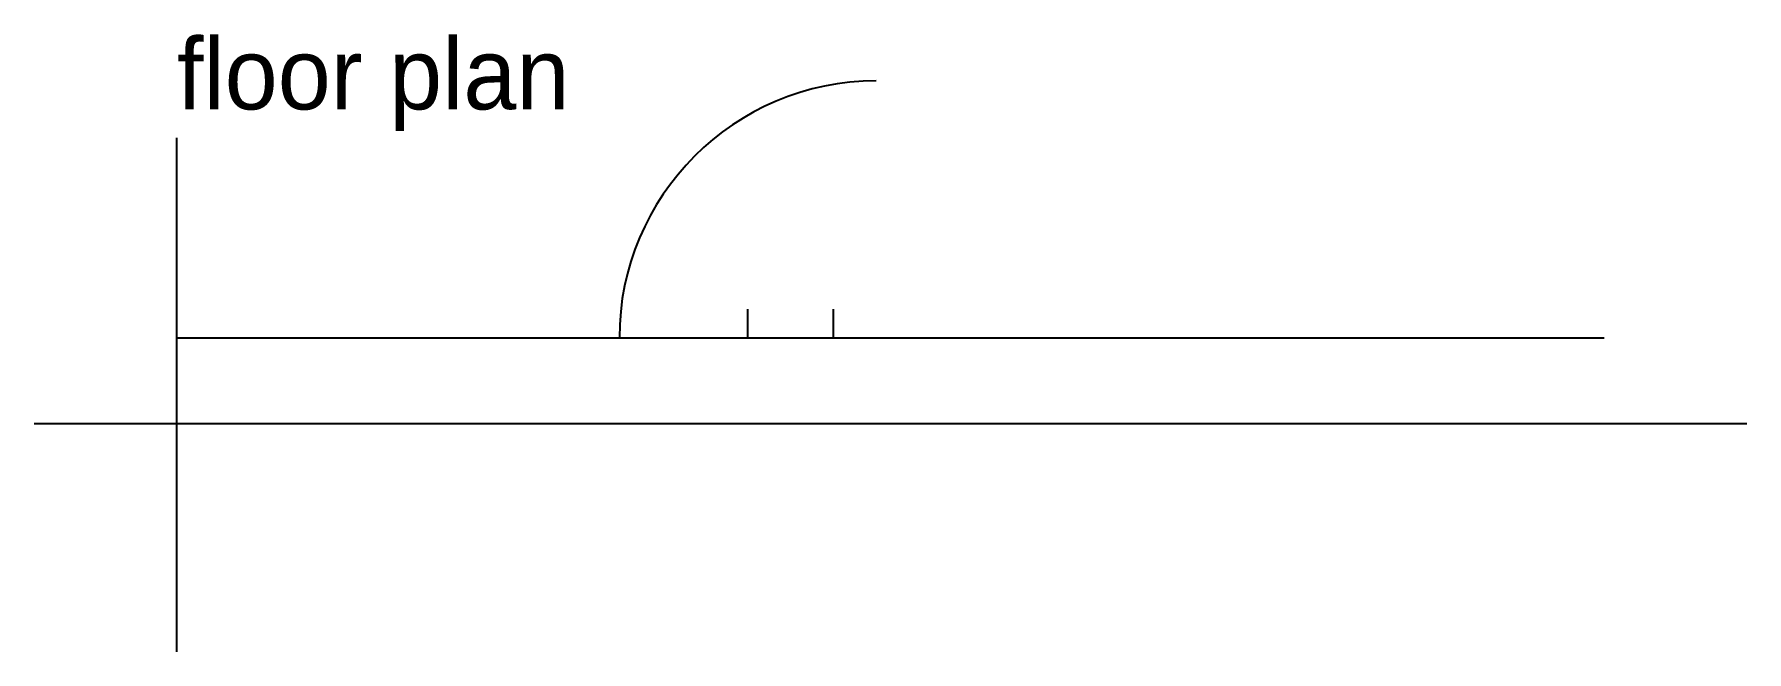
# Model space of a CAD drawing. Header units: metres. Extents: x -500 to 5500, y -800 to 1363.
import ezdxf

# ---------------------------------------------------------------- set-up
doc = ezdxf.new("R2010")
doc.units = ezdxf.units.M

msp = doc.modelspace()

# ---------------------------------------------------------------- linework, layer by layer
at = {"layer": 'A-DOOR'}
msp.add_arc((2450, 300), 900, 90, 180, dxfattribs=at)
at = {"layer": 'A-GRID'}
for p, q in [((0, -800), (0, 1000)), ((-500, 0), (5500, 0))]:
    msp.add_line(p, q, dxfattribs=at)
at = {"layer": 'A-WALL'}
for p, q in [((2000, 300), (2000, 400)), ((2300, 300), (2300, 400)), ((0, 300), (5000, 300)), ((0, 0), (5000, 0))]:
    msp.add_line(p, q, dxfattribs=at)

# ---------------------------------------------------------------- texts
at = {"layer": 'A-TEXT'}
msp.add_text('floor plan', height=250, dxfattribs=at).set_placement((0, 1100))

doc.saveas('drawing.dxf')
